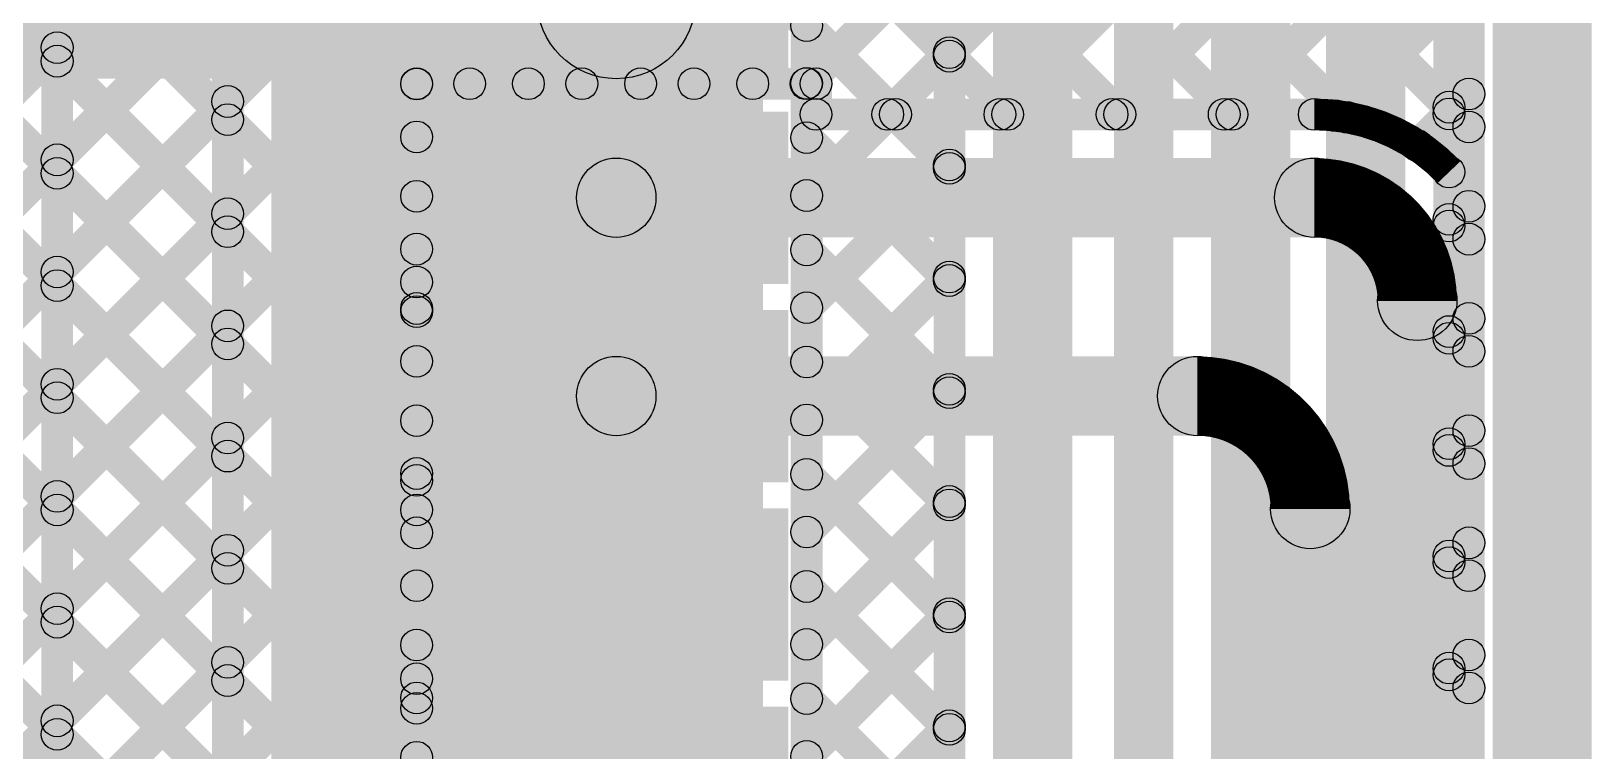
# Model space of a CAD drawing. Header units: millimetres. Extents: x 3.07 to 5.81, y 1.29 to 3.84.
# Drawn here: x 5.3974 to 5.791, y 3.0206 to 3.202 of the extents above; entities that cross this region are included whole.
import ezdxf

# ---------------------------------------------------------------- set-up
doc = ezdxf.new("R2010")
doc.units = ezdxf.units.MM
doc.header["$MEASUREMENT"] = 0
for name, color, linetype in [('BottomLayer', 5, 'Continuous'), ('TopLayer', 1, 'Continuous'), ('TopPaste', 8, 'Continuous'), ('TopSolder', 216, 'Continuous')]:
    doc.layers.add(name, color=color, linetype=linetype)

# ---------------------------------------------------------------- blocks, each defined once
blk = doc.blocks.new('ESP32_WROOM_32__16MB__16')
at = {"layer": 'TopLayer'}
for points in [[(0.29528, 0.0624), (0.37402, 0.0624), (0.37402, 0.02697), (0.29528, 0.02697)], [(0.29528, 0.0124), (0.37402, 0.0124), (0.37402, -0.02303), (0.29528, -0.02303)], [(0.29528, -0.0376), (0.37402, -0.0376), (0.37402, -0.07303), (0.29528, -0.07303)], [(0.29528, -0.0876), (0.37402, -0.0876), (0.37402, -0.12303), (0.29528, -0.12303)], [(0.29528, -0.1376), (0.37402, -0.1376), (0.37402, -0.17303), (0.29528, -0.17303)]]:
    blk.add_hatch(color=1, dxfattribs=at).paths.add_polyline_path(points)
at = {"layer": 'TopPaste'}
for points in [[(0.29528, 0.0624), (0.37402, 0.0624), (0.37402, 0.02697), (0.29528, 0.02697)], [(0.29528, 0.0124), (0.37402, 0.0124), (0.37402, -0.02303), (0.29528, -0.02303)], [(0.29528, -0.0376), (0.37402, -0.0376), (0.37402, -0.07303), (0.29528, -0.07303)], [(0.29528, -0.0876), (0.37402, -0.0876), (0.37402, -0.12303), (0.29528, -0.12303)], [(0.29528, -0.1376), (0.37402, -0.1376), (0.37402, -0.17303), (0.29528, -0.17303)]]:
    blk.add_hatch(color=8, dxfattribs=at).paths.add_polyline_path(points)
at = {"layer": 'TopSolder'}
for points in [[(0.29128, 0.0664), (0.37802, 0.0664), (0.37802, 0.02297), (0.29128, 0.02297)], [(0.29128, 0.0164), (0.37802, 0.0164), (0.37802, -0.02703), (0.29128, -0.02703)], [(0.29128, -0.0336), (0.37802, -0.0336), (0.37802, -0.07703), (0.29128, -0.07703)], [(0.29128, -0.0836), (0.37802, -0.0836), (0.37802, -0.12703), (0.29128, -0.12703)], [(0.29128, -0.1336), (0.37802, -0.1336), (0.37802, -0.17703), (0.29128, -0.17703)]]:
    blk.add_hatch(color=216, dxfattribs=at).paths.add_polyline_path(points)

msp = doc.modelspace()

# ---------------------------------------------------------------- hatches: boundary and pattern name
at = {"layer": 'BottomLayer'}
for points in [[(5.764, 1.72081), (5.756, 1.72081), (5.756, 3.436), (5.764, 3.436)], [(5.791, 1.719), (5.771, 1.719), (5.771, 3.438), (5.791, 3.438)], [(5.515, 2.971), (5.582, 2.971), (5.582, 3.355), (5.515, 3.355)], [(5.458, 2.886), (5.534, 2.886), (5.534, 3.322), (5.458, 3.322)], [(5.6855, 2.53183), (5.6705, 2.53183), (5.6705, 3.31451), (5.6855, 3.31451)], [(5.633, 2.583), (5.625, 2.583), (5.625, 3.28752), (5.633, 3.28752)], [(5.66, 2.581), (5.64, 2.581), (5.64, 3.28752), (5.66, 3.28752)], [(5.451, 2.875), (5.443, 2.875), (5.443, 3.282), (5.451, 3.282)], [(5.597, 2.963), (5.589, 2.963), (5.589, 3.282), (5.597, 3.282)], [(5.40683, 3.195), (5.40117, 3.20065), (5.44417, 3.24365), (5.44983, 3.238)], [(5.724, 3.241), (5.744, 3.241), (5.744, 1.872), (5.724, 1.872)], [(5.751, 3.241), (5.759, 3.241), (5.759, 1.872), (5.751, 1.872)], [(5.715, 1.88518), (5.695, 1.88518), (5.695, 3.23517), (5.715, 3.23517)], [(5.59017, 3.22887), (5.59583, 3.23452), (5.63183, 3.19852), (5.62617, 3.19287)], [(5.59583, 3.18601), (5.59017, 3.19166), (5.62617, 3.22766), (5.63183, 3.22201)], [(5.40094, 3.22011), (5.40659, 3.22577), (5.44983, 3.18253), (5.44417, 3.17688)], [(5.408, 2.88848), (5.4, 2.88848), (5.4, 3.218), (5.408, 3.218)], [(5.40683, 3.16671), (5.40117, 3.17237), (5.44417, 3.21537), (5.44983, 3.20971)], [(5.59017, 3.20058), (5.59583, 3.20624), (5.63183, 3.17024), (5.62617, 3.16458)], [(5.40117, 3.19159), (5.40683, 3.19725), (5.44983, 3.15425), (5.44417, 3.14859)], [(5.59583, 3.15772), (5.59017, 3.16338), (5.62617, 3.19938), (5.63183, 3.19372)], [(5.75783, 3.1783), (5.75217, 3.18396), (5.75717, 3.18896), (5.76283, 3.1833)], [(5.40683, 3.13843), (5.40117, 3.14409), (5.44417, 3.18709), (5.44983, 3.18143)], [(5.75217, 3.18), (5.75783, 3.18566), (5.76283, 3.18066), (5.75717, 3.175)], [(5.59017, 3.1723), (5.59583, 3.17795), (5.63183, 3.14195), (5.62617, 3.1363)], [(5.40117, 3.16331), (5.40683, 3.16896), (5.44983, 3.12596), (5.44417, 3.12031)], [(5.59583, 3.12944), (5.59017, 3.1351), (5.62617, 3.1711), (5.63183, 3.16544)], [(5.75783, 3.15002), (5.75217, 3.15567), (5.75717, 3.16067), (5.76283, 3.15502)], [(5.40683, 3.11015), (5.40117, 3.1158), (5.44417, 3.1588), (5.44983, 3.15315)], [(5.75217, 3.15172), (5.75783, 3.15738), (5.76283, 3.15238), (5.75717, 3.14672)], [(5.59017, 3.14401), (5.59583, 3.14967), (5.63183, 3.11367), (5.62617, 3.10801)], [(5.40117, 3.13502), (5.40683, 3.14068), (5.44983, 3.09768), (5.44417, 3.09202)], [(5.59583, 3.10115), (5.59017, 3.10681), (5.62617, 3.14281), (5.63183, 3.13715)], [(5.40683, 3.08186), (5.40117, 3.08752), (5.44417, 3.13052), (5.44983, 3.12486)], [(5.75783, 3.12173), (5.75217, 3.12739), (5.75717, 3.13239), (5.76283, 3.12673)], [(5.75217, 3.12343), (5.75783, 3.12909), (5.76283, 3.12409), (5.75717, 3.11843)], [(5.59017, 3.11573), (5.59583, 3.12139), (5.63183, 3.08539), (5.62617, 3.07973)], [(5.59583, 3.07287), (5.59017, 3.07853), (5.62617, 3.11453), (5.63183, 3.10887)], [(5.40117, 3.10674), (5.40683, 3.1124), (5.44983, 3.0694), (5.44417, 3.06374)], [(5.40683, 3.05358), (5.40117, 3.05923), (5.44417, 3.10223), (5.44983, 3.09658)], [(5.75783, 3.09345), (5.75217, 3.09911), (5.75717, 3.10411), (5.76283, 3.09845)], [(5.75217, 3.09515), (5.75783, 3.10081), (5.76283, 3.09581), (5.75717, 3.09015)], [(5.59017, 3.08744), (5.59583, 3.0931), (5.63183, 3.0571), (5.62617, 3.05144)], [(5.59583, 3.04459), (5.59017, 3.05024), (5.62617, 3.08624), (5.63183, 3.08059)], [(5.40117, 3.07845), (5.40683, 3.08411), (5.44983, 3.04111), (5.44417, 3.03545)], [(5.40683, 3.02529), (5.40117, 3.03095), (5.44417, 3.07395), (5.44983, 3.06829)], [(5.75783, 3.06516), (5.75217, 3.07082), (5.75717, 3.07582), (5.76283, 3.07016)], [(5.75217, 3.06687), (5.75783, 3.07252), (5.76283, 3.06752), (5.75717, 3.06187)], [(5.59017, 3.05916), (5.59583, 3.06482), (5.63183, 3.02882), (5.62617, 3.02316)], [(5.59583, 3.0163), (5.59017, 3.02196), (5.62617, 3.05796), (5.63183, 3.0523)], [(5.40117, 3.05017), (5.40683, 3.05583), (5.44983, 3.01283), (5.44417, 3.00717)], [(5.75783, 3.03688), (5.75217, 3.04254), (5.75717, 3.04754), (5.76283, 3.04188)], [(5.40683, 2.99701), (5.40117, 3.00266), (5.44417, 3.04566), (5.44983, 3.04001)], [(5.75217, 3.03858), (5.75783, 3.04424), (5.76283, 3.03924), (5.75717, 3.03358)], [(5.59017, 3.03088), (5.59583, 3.03653), (5.63183, 3.00053), (5.62617, 2.99488)], [(5.40117, 3.02189), (5.40683, 3.02754), (5.44983, 2.98454), (5.44417, 2.97889)], [(5.59583, 2.98802), (5.59017, 2.99367), (5.62617, 3.02967), (5.63183, 3.02402)]]:
    msp.add_hatch(color=5, dxfattribs=at).paths.add_polyline_path(points)
h = msp.add_hatch(color=5, dxfattribs=at)
edge = h.paths.add_edge_path()
edge.add_arc((5.593, 3.20341), 0.004, 0, 360)
h = msp.add_hatch(color=5, dxfattribs=at)
edge = h.paths.add_edge_path()
edge.add_arc((5.404, 3.19783), 0.004, 0, 360)
h = msp.add_hatch(color=5, dxfattribs=at)
edge = h.paths.add_edge_path()
edge.add_arc((5.629, 3.19655), 0.004, 0, 360)
h = msp.add_hatch(color=5, dxfattribs=at)
edge = h.paths.add_edge_path()
edge.add_arc((5.629, 3.19569), 0.004, 0, 360)
h = msp.add_hatch(color=5, dxfattribs=at)
edge = h.paths.add_edge_path()
edge.add_arc((5.404, 3.19442), 0.004, 0, 360)
h = msp.add_hatch(color=5, dxfattribs=at)
edge = h.paths.add_edge_path()
edge.add_arc((5.593, 3.18884), 0.004, 0, 360)
h = msp.add_hatch(color=5, dxfattribs=at)
edge = h.paths.add_edge_path()
edge.add_arc((5.447, 3.18426), 0.004, 0, 360)
h = msp.add_hatch(color=5, dxfattribs=at)
edge = h.paths.add_edge_path()
edge.add_arc((5.76, 3.18613), 0.004, 0, 360)
h = msp.add_hatch(color=5, dxfattribs=at)
edge = h.paths.add_edge_path()
edge.add_arc((5.755, 3.18283), 0.004, 0, 360)
h = msp.add_hatch(color=5, dxfattribs=at)
edge = h.paths.add_edge_path()
edge.add_arc((5.755, 3.18113), 0.004, 0, 360)
h = msp.add_hatch(color=5, dxfattribs=at)
edge = h.paths.add_edge_path()
edge.add_arc((5.447, 3.1797), 0.004, 0, 360)
h = msp.add_hatch(color=5, dxfattribs=at)
edge = h.paths.add_edge_path()
edge.add_arc((5.76, 3.17783), 0.004, 0, 360)
h = msp.add_hatch(color=5, dxfattribs=at)
edge = h.paths.add_edge_path()
edge.add_arc((5.593, 3.17513), 0.004, 0, 360)
h = msp.add_hatch(color=5, dxfattribs=at)
edge = h.paths.add_edge_path()
edge.add_arc((5.404, 3.16954), 0.004, 0, 360)
h = msp.add_hatch(color=5, dxfattribs=at)
edge = h.paths.add_edge_path()
edge.add_arc((5.629, 3.16827), 0.004, 0, 360)
h = msp.add_hatch(color=5, dxfattribs=at)
edge = h.paths.add_edge_path()
edge.add_arc((5.404, 3.16614), 0.004, 0, 360)
h = msp.add_hatch(color=5, dxfattribs=at)
edge = h.paths.add_edge_path()
edge.add_arc((5.629, 3.16741), 0.004, 0, 360)
h = msp.add_hatch(color=5, dxfattribs=at)
edge = h.paths.add_edge_path()
edge.add_arc((5.593, 3.16055), 0.004, 0, 360)
h = msp.add_hatch(color=5, dxfattribs=at)
edge = h.paths.add_edge_path()
edge.add_arc((5.76, 3.15785), 0.004, 0, 360)
h = msp.add_hatch(color=5, dxfattribs=at)
edge = h.paths.add_edge_path()
edge.add_arc((5.447, 3.15597), 0.004, 0, 360)
h = msp.add_hatch(color=5, dxfattribs=at)
edge = h.paths.add_edge_path()
edge.add_arc((5.755, 3.15455), 0.004, 0, 360)
h = msp.add_hatch(color=5, dxfattribs=at)
edge = h.paths.add_edge_path()
edge.add_arc((5.755, 3.15285), 0.004, 0, 360)
h = msp.add_hatch(color=5, dxfattribs=at)
edge = h.paths.add_edge_path()
edge.add_arc((5.447, 3.15142), 0.004, 0, 360)
h = msp.add_hatch(color=5, dxfattribs=at)
edge = h.paths.add_edge_path()
edge.add_arc((5.76, 3.14955), 0.004, 0, 360)
h = msp.add_hatch(color=5, dxfattribs=at)
edge = h.paths.add_edge_path()
edge.add_arc((5.593, 3.14684), 0.004, 0, 360)
h = msp.add_hatch(color=5, dxfattribs=at)
edge = h.paths.add_edge_path()
edge.add_arc((5.404, 3.14126), 0.004, 0, 360)
h = msp.add_hatch(color=5, dxfattribs=at)
edge = h.paths.add_edge_path()
edge.add_arc((5.404, 3.13785), 0.004, 0, 360)
h = msp.add_hatch(color=5, dxfattribs=at)
edge = h.paths.add_edge_path()
edge.add_arc((5.629, 3.13998), 0.004, 0, 360)
h = msp.add_hatch(color=5, dxfattribs=at)
edge = h.paths.add_edge_path()
edge.add_arc((5.629, 3.13913), 0.004, 0, 360)
h = msp.add_hatch(color=5, dxfattribs=at)
edge = h.paths.add_edge_path()
edge.add_arc((5.593, 3.13227), 0.004, 0, 360)
h = msp.add_hatch(color=5, dxfattribs=at)
edge = h.paths.add_edge_path()
edge.add_arc((5.76, 3.12956), 0.004, 0, 360)
h = msp.add_hatch(color=5, dxfattribs=at)
edge = h.paths.add_edge_path()
edge.add_arc((5.447, 3.12769), 0.004, 0, 360)
h = msp.add_hatch(color=5, dxfattribs=at)
edge = h.paths.add_edge_path()
edge.add_arc((5.755, 3.12626), 0.004, 0, 360)
h = msp.add_hatch(color=5, dxfattribs=at)
edge = h.paths.add_edge_path()
edge.add_arc((5.447, 3.12314), 0.004, 0, 360)
h = msp.add_hatch(color=5, dxfattribs=at)
edge = h.paths.add_edge_path()
edge.add_arc((5.755, 3.12456), 0.004, 0, 360)
h = msp.add_hatch(color=5, dxfattribs=at)
edge = h.paths.add_edge_path()
edge.add_arc((5.76, 3.12126), 0.004, 0, 360)
h = msp.add_hatch(color=5, dxfattribs=at)
edge = h.paths.add_edge_path()
edge.add_arc((5.593, 3.11856), 0.004, 0, 360)
h = msp.add_hatch(color=5, dxfattribs=at)
edge = h.paths.add_edge_path()
edge.add_arc((5.404, 3.11297), 0.004, 0, 360)
h = msp.add_hatch(color=5, dxfattribs=at)
edge = h.paths.add_edge_path()
edge.add_arc((5.404, 3.10957), 0.004, 0, 360)
h = msp.add_hatch(color=5, dxfattribs=at)
edge = h.paths.add_edge_path()
edge.add_arc((5.629, 3.1117), 0.004, 0, 360)
h = msp.add_hatch(color=5, dxfattribs=at)
edge = h.paths.add_edge_path()
edge.add_arc((5.629, 3.11084), 0.004, 0, 360)
h = msp.add_hatch(color=5, dxfattribs=at)
edge = h.paths.add_edge_path()
edge.add_arc((5.593, 3.10398), 0.004, 0, 360)
h = msp.add_hatch(color=5, dxfattribs=at)
edge = h.paths.add_edge_path()
edge.add_arc((5.76, 3.10128), 0.004, 0, 360)
h = msp.add_hatch(color=5, dxfattribs=at)
edge = h.paths.add_edge_path()
edge.add_arc((5.447, 3.0994), 0.004, 0, 360)
h = msp.add_hatch(color=5, dxfattribs=at)
edge = h.paths.add_edge_path()
edge.add_arc((5.755, 3.09798), 0.004, 0, 360)
h = msp.add_hatch(color=5, dxfattribs=at)
edge = h.paths.add_edge_path()
edge.add_arc((5.447, 3.09485), 0.004, 0, 360)
h = msp.add_hatch(color=5, dxfattribs=at)
edge = h.paths.add_edge_path()
edge.add_arc((5.755, 3.09628), 0.004, 0, 360)
h = msp.add_hatch(color=5, dxfattribs=at)
edge = h.paths.add_edge_path()
edge.add_arc((5.593, 3.09027), 0.004, 0, 360)
h = msp.add_hatch(color=5, dxfattribs=at)
edge = h.paths.add_edge_path()
edge.add_arc((5.76, 3.09298), 0.004, 0, 360)
h = msp.add_hatch(color=5, dxfattribs=at)
edge = h.paths.add_edge_path()
edge.add_arc((5.404, 3.08469), 0.004, 0, 360)
h = msp.add_hatch(color=5, dxfattribs=at)
edge = h.paths.add_edge_path()
edge.add_arc((5.629, 3.08341), 0.004, 0, 360)
h = msp.add_hatch(color=5, dxfattribs=at)
edge = h.paths.add_edge_path()
edge.add_arc((5.629, 3.08256), 0.004, 0, 360)
h = msp.add_hatch(color=5, dxfattribs=at)
edge = h.paths.add_edge_path()
edge.add_arc((5.404, 3.08128), 0.004, 0, 360)
h = msp.add_hatch(color=5, dxfattribs=at)
edge = h.paths.add_edge_path()
edge.add_arc((5.593, 3.0757), 0.004, 0, 360)
h = msp.add_hatch(color=5, dxfattribs=at)
edge = h.paths.add_edge_path()
edge.add_arc((5.447, 3.07112), 0.004, 0, 360)
h = msp.add_hatch(color=5, dxfattribs=at)
edge = h.paths.add_edge_path()
edge.add_arc((5.755, 3.06969), 0.004, 0, 360)
h = msp.add_hatch(color=5, dxfattribs=at)
edge = h.paths.add_edge_path()
edge.add_arc((5.76, 3.07299), 0.004, 0, 360)
h = msp.add_hatch(color=5, dxfattribs=at)
edge = h.paths.add_edge_path()
edge.add_arc((5.447, 3.06657), 0.004, 0, 360)
h = msp.add_hatch(color=5, dxfattribs=at)
edge = h.paths.add_edge_path()
edge.add_arc((5.755, 3.06799), 0.004, 0, 360)
h = msp.add_hatch(color=5, dxfattribs=at)
edge = h.paths.add_edge_path()
edge.add_arc((5.593, 3.06199), 0.004, 0, 360)
h = msp.add_hatch(color=5, dxfattribs=at)
edge = h.paths.add_edge_path()
edge.add_arc((5.76, 3.06469), 0.004, 0, 360)
h = msp.add_hatch(color=5, dxfattribs=at)
edge = h.paths.add_edge_path()
edge.add_arc((5.404, 3.0564), 0.004, 0, 360)
h = msp.add_hatch(color=5, dxfattribs=at)
edge = h.paths.add_edge_path()
edge.add_arc((5.629, 3.05513), 0.004, 0, 360)
h = msp.add_hatch(color=5, dxfattribs=at)
edge = h.paths.add_edge_path()
edge.add_arc((5.629, 3.05427), 0.004, 0, 360)
h = msp.add_hatch(color=5, dxfattribs=at)
edge = h.paths.add_edge_path()
edge.add_arc((5.404, 3.053), 0.004, 0, 360)
h = msp.add_hatch(color=5, dxfattribs=at)
edge = h.paths.add_edge_path()
edge.add_arc((5.593, 3.04741), 0.004, 0, 360)
h = msp.add_hatch(color=5, dxfattribs=at)
edge = h.paths.add_edge_path()
edge.add_arc((5.447, 3.04284), 0.004, 0, 360)
h = msp.add_hatch(color=5, dxfattribs=at)
edge = h.paths.add_edge_path()
edge.add_arc((5.76, 3.04471), 0.004, 0, 360)
h = msp.add_hatch(color=5, dxfattribs=at)
edge = h.paths.add_edge_path()
edge.add_arc((5.447, 3.03828), 0.004, 0, 360)
h = msp.add_hatch(color=5, dxfattribs=at)
edge = h.paths.add_edge_path()
edge.add_arc((5.755, 3.04141), 0.004, 0, 360)
h = msp.add_hatch(color=5, dxfattribs=at)
edge = h.paths.add_edge_path()
edge.add_arc((5.755, 3.03971), 0.004, 0, 360)
h = msp.add_hatch(color=5, dxfattribs=at)
edge = h.paths.add_edge_path()
edge.add_arc((5.76, 3.03641), 0.004, 0, 360)
h = msp.add_hatch(color=5, dxfattribs=at)
edge = h.paths.add_edge_path()
edge.add_arc((5.593, 3.0337), 0.004, 0, 360)
h = msp.add_hatch(color=5, dxfattribs=at)
edge = h.paths.add_edge_path()
edge.add_arc((5.404, 3.02812), 0.004, 0, 360)
h = msp.add_hatch(color=5, dxfattribs=at)
edge = h.paths.add_edge_path()
edge.add_arc((5.629, 3.02685), 0.004, 0, 360)
h = msp.add_hatch(color=5, dxfattribs=at)
edge = h.paths.add_edge_path()
edge.add_arc((5.404, 3.02471), 0.004, 0, 360)
h = msp.add_hatch(color=5, dxfattribs=at)
edge = h.paths.add_edge_path()
edge.add_arc((5.629, 3.02599), 0.004, 0, 360)
h = msp.add_hatch(color=5, dxfattribs=at)
edge = h.paths.add_edge_path()
edge.add_arc((5.593, 3.01913), 0.004, 0, 360)
at = {"layer": 'TopLayer'}
for points in [[(4.98745, 3.49217), (4.99311, 3.49783), (5.49746, 2.99348), (5.4918, 2.98782)], [(5.01574, 3.49217), (5.0214, 3.49783), (5.49746, 3.02177), (5.4918, 3.01611)], [(5.04402, 3.49217), (5.04968, 3.49783), (5.49746, 3.05005), (5.4918, 3.04439)], [(5.07231, 3.49217), (5.07796, 3.49783), (5.49746, 3.07833), (5.4918, 3.07268)], [(5.10059, 3.49217), (5.10625, 3.49783), (5.49746, 3.10662), (5.4918, 3.10096)], [(5.12888, 3.49217), (5.13453, 3.49783), (5.49746, 3.1349), (5.4918, 3.12925)], [(5.15716, 3.49217), (5.16282, 3.49783), (5.49746, 3.16319), (5.4918, 3.15753)], [(5.18544, 3.49217), (5.1911, 3.49783), (5.49746, 3.19147), (5.4918, 3.18581)], [(5.21373, 3.49217), (5.21939, 3.49783), (5.52567, 3.19155), (5.52001, 3.18589)], [(4.99517, 3.45617), (5.00083, 3.46183), (5.49746, 2.9652), (5.4918, 2.95954)], [(5.759, 3.16645), (5.751, 3.16645), (5.751, 3.43268), (5.759, 3.43268)], [(5.786, 1.81727), (5.766, 1.81727), (5.766, 3.43268), (5.786, 3.43268)], [(5.03698, 3.38607), (5.04264, 3.39173), (5.49746, 2.93691), (5.4918, 2.93126)], [(5.08, 2.86817), (5.07435, 2.87383), (5.4918, 3.29128), (5.49746, 3.28563)], [(5.67285, 3.17817), (5.66719, 3.18383), (5.75217, 3.26881), (5.75783, 3.26315)], [(5.10829, 2.86817), (5.10263, 2.87383), (5.4918, 3.263), (5.49746, 3.25734)], [(5.56742, 3.18589), (5.56177, 3.19155), (5.61205, 3.24183), (5.61771, 3.23617)], [(5.59571, 3.18589), (5.59005, 3.19155), (5.64034, 3.24183), (5.64599, 3.23617)], [(5.61628, 3.17817), (5.61062, 3.18383), (5.66862, 3.24183), (5.67428, 3.23617)], [(5.61115, 3.23617), (5.61681, 3.24183), (5.67481, 3.18383), (5.66915, 3.17817)], [(5.64456, 3.17817), (5.6389, 3.18383), (5.69519, 3.24011), (5.70085, 3.23446)], [(5.63943, 3.23617), (5.64509, 3.24183), (5.70309, 3.18383), (5.69743, 3.17817)], [(5.66772, 3.23617), (5.67338, 3.24183), (5.73211, 3.18309), (5.72645, 3.17744)], [(5.70113, 3.17817), (5.69547, 3.18383), (5.75217, 3.24053), (5.75783, 3.23487)], [(5.69852, 3.23365), (5.70418, 3.23931), (5.75783, 3.18566), (5.75217, 3.18)], [(5.13657, 2.86817), (5.13091, 2.87383), (5.4918, 3.23472), (5.49746, 3.22906)], [(5.16485, 2.86817), (5.1592, 2.87383), (5.51948, 3.23411), (5.52514, 3.22845)], [(5.51086, 3.18589), (5.5052, 3.19155), (5.54777, 3.23411), (5.55342, 3.22845)], [(5.50573, 3.22845), (5.51139, 3.23411), (5.55395, 3.19155), (5.5483, 3.18589)], [(5.53914, 3.18589), (5.53348, 3.19155), (5.57605, 3.23411), (5.58171, 3.22845)], [(5.53401, 3.22845), (5.53967, 3.23411), (5.58224, 3.19155), (5.57658, 3.18589)], [(5.5623, 3.22845), (5.56796, 3.23411), (5.61824, 3.18383), (5.61258, 3.17817)], [(5.59058, 3.22845), (5.59624, 3.23411), (5.64652, 3.18383), (5.64087, 3.17817)], [(5.17667, 3.19), (5.17667, 3.23), (5.545, 3.23), (5.545, 3.19)], [(5.72912, 3.17787), (5.72346, 3.18353), (5.75217, 3.21224), (5.75783, 3.20659)], [(5.49463, 3.18472), (5.49463, 3.19272), (5.59537, 3.19272), (5.59537, 3.18472)], [(5.49863, 3.13872), (5.49063, 3.13872), (5.49063, 3.18872), (5.49863, 3.18872)], [(5.59937, 3.181), (5.59137, 3.181), (5.59137, 3.18872), (5.59937, 3.18872)], [(5.59537, 3.177), (5.59537, 3.185), (5.721, 3.185), (5.721, 3.177)], [(5.74984, 3.17032), (5.74419, 3.17597), (5.75217, 3.18396), (5.75783, 3.1783)], [(5.19314, 2.86817), (5.18748, 2.87383), (5.4918, 3.17815), (5.49746, 3.17249)], [(5.545, 3.15), (5.545, 3.17), (5.721, 3.17), (5.721, 3.15)], [(5.22142, 2.86817), (5.21577, 2.87383), (5.4918, 3.14986), (5.49746, 3.14421)], [(5.49863, 3.13128), (5.49063, 3.13128), (5.49063, 3.13872), (5.49863, 3.13872)], [(5.49863, 3.13128), (5.49063, 3.13128), (5.49063, 3.13872), (5.49863, 3.13872)], [(5.757, 1.83362), (5.737, 1.83362), (5.737, 3.134), (5.757, 3.134)], [(5.49863, 3.08872), (5.49063, 3.08872), (5.49063, 3.13128), (5.49863, 3.13128)], [(5.24971, 2.86817), (5.24405, 2.87383), (5.4918, 3.12158), (5.49746, 3.11592)], [(5.545, 3.1), (5.545, 3.12), (5.69151, 3.12), (5.69151, 3.1)], [(5.27799, 2.86817), (5.27234, 2.87383), (5.4918, 3.09329), (5.49746, 3.08764)], [(5.49863, 3.08128), (5.49063, 3.08128), (5.49063, 3.08872), (5.49863, 3.08872)], [(5.49863, 3.08128), (5.49063, 3.08128), (5.49063, 3.08872), (5.49863, 3.08872)], [(5.73, 2.02418), (5.71, 2.02418), (5.71, 3.08151), (5.73, 3.08151)], [(5.49863, 3.03872), (5.49063, 3.03872), (5.49063, 3.08128), (5.49863, 3.08128)], [(5.30628, 2.86817), (5.30062, 2.87383), (5.4918, 3.06501), (5.49746, 3.05935)], [(5.49863, 3.03128), (5.49063, 3.03128), (5.49063, 3.03872), (5.49863, 3.03872)], [(5.49863, 3.03128), (5.49063, 3.03128), (5.49063, 3.03872), (5.49863, 3.03872)], [(5.33456, 2.86817), (5.3289, 2.87383), (5.4918, 3.03673), (5.49746, 3.03107)], [(5.49863, 2.98872), (5.49063, 2.98872), (5.49063, 3.03128), (5.49863, 3.03128)]]:
    msp.add_hatch(color=1, dxfattribs=at).paths.add_polyline_path(points)
h = msp.add_hatch(color=1, dxfattribs=at)
edge = h.paths.add_edge_path()
edge.add_arc((5.545, 3.21), 0.02, 0, 360)
h = msp.add_hatch(color=1, dxfattribs=at)
edge = h.paths.add_edge_path()
edge.add_arc((5.49463, 3.18872), 0.004, 0, 360)
h = msp.add_hatch(color=1, dxfattribs=at)
edge = h.paths.add_edge_path()
edge.add_arc((5.49463, 3.18872), 0.004, 0, 360)
h = msp.add_hatch(color=1, dxfattribs=at)
edge = h.paths.add_edge_path()
edge.add_arc((5.49463, 3.18864), 0.004, 0, 360)
h = msp.add_hatch(color=1, dxfattribs=at)
edge = h.paths.add_edge_path()
edge.add_arc((5.50803, 3.18872), 0.004, 0, 360)
h = msp.add_hatch(color=1, dxfattribs=at)
edge = h.paths.add_edge_path()
edge.add_arc((5.52284, 3.18872), 0.004, 0, 360)
h = msp.add_hatch(color=1, dxfattribs=at)
edge = h.paths.add_edge_path()
edge.add_arc((5.53631, 3.18872), 0.004, 0, 360)
h = msp.add_hatch(color=1, dxfattribs=at)
edge = h.paths.add_edge_path()
edge.add_arc((5.55112, 3.18872), 0.004, 0, 360)
h = msp.add_hatch(color=1, dxfattribs=at)
edge = h.paths.add_edge_path()
edge.add_arc((5.5646, 3.18872), 0.004, 0, 360)
h = msp.add_hatch(color=1, dxfattribs=at)
edge = h.paths.add_edge_path()
edge.add_arc((5.57941, 3.18872), 0.004, 0, 360)
h = msp.add_hatch(color=1, dxfattribs=at)
edge = h.paths.add_edge_path()
edge.add_arc((5.59288, 3.18872), 0.004, 0, 360)
h = msp.add_hatch(color=1, dxfattribs=at)
edge = h.paths.add_edge_path()
edge.add_arc((5.59537, 3.18872), 0.004, 0, 360)
h = msp.add_hatch(color=1, dxfattribs=at)
edge = h.paths.add_edge_path()
edge.add_arc((5.59537, 3.18872), 0.004, 0, 360)
h = msp.add_hatch(color=1, dxfattribs=at)
edge = h.paths.add_edge_path()
edge.add_arc((5.59537, 3.181), 0.004, 0, 360)
h = msp.add_hatch(color=1, dxfattribs=at)
edge = h.paths.add_edge_path()
edge.add_arc((5.59537, 3.181), 0.004, 0, 360)
h = msp.add_hatch(color=1, dxfattribs=at)
edge = h.paths.add_edge_path()
edge.add_arc((5.61345, 3.181), 0.004, 0, 360)
h = msp.add_hatch(color=1, dxfattribs=at)
edge = h.paths.add_edge_path()
edge.add_arc((5.61541, 3.181), 0.004, 0, 360)
h = msp.add_hatch(color=1, dxfattribs=at)
edge = h.paths.add_edge_path()
edge.add_arc((5.64173, 3.181), 0.004, 0, 360)
h = msp.add_hatch(color=1, dxfattribs=at)
edge = h.paths.add_edge_path()
edge.add_arc((5.64369, 3.181), 0.004, 0, 360)
h = msp.add_hatch(color=1, dxfattribs=at)
edge = h.paths.add_edge_path()
edge.add_arc((5.67002, 3.181), 0.004, 0, 360)
h = msp.add_hatch(color=1, dxfattribs=at)
edge = h.paths.add_edge_path()
edge.add_arc((5.67198, 3.181), 0.004, 0, 360)
h = msp.add_hatch(color=1, dxfattribs=at)
edge = h.paths.add_edge_path()
edge.add_arc((5.6983, 3.181), 0.004, 0, 360)
h = msp.add_hatch(color=1, dxfattribs=at)
edge = h.paths.add_edge_path()
edge.add_arc((5.70026, 3.181), 0.004, 0, 360)
h = msp.add_hatch(color=1, dxfattribs=at)
edge = h.paths.add_edge_path()
edge.add_arc((5.721, 3.181), 0.004, 0, 360)
h = msp.add_hatch(color=1, dxfattribs=at)
edge = h.paths.add_edge_path()
edge.add_arc((5.721, 3.181), 0.004, 0, 360)
h = msp.add_hatch(color=1, dxfattribs=at)
edge = h.paths.add_edge_path()
edge.add_arc((5.72629, 3.1807), 0.004, 0, 360)
h = msp.add_hatch(color=1, dxfattribs=at)
edge = h.paths.add_edge_path()
edge.add_arc((5.72928, 3.18026), 0.004, 0, 360)
h = msp.add_hatch(color=1, dxfattribs=at)
edge = h.paths.add_edge_path()
edge.add_arc((5.755, 3.18283), 0.004, 0, 360)
h = msp.add_hatch(color=1, dxfattribs=at)
edge = h.paths.add_edge_path()
edge.add_arc((5.755, 3.18113), 0.004, 0, 360)
h = msp.add_hatch(color=1, dxfattribs=at)
edge = h.paths.add_edge_path()
edge.add_arc((5.49463, 3.17532), 0.004, 0, 360)
h = msp.add_hatch(color=1, dxfattribs=at)
edge = h.paths.add_edge_path()
edge.add_arc((5.74701, 3.17314), 0.004, 0, 360)
h = msp.add_hatch(color=1, dxfattribs=at)
edge = h.paths.add_edge_path()
edge.add_arc((5.545, 3.16), 0.01, 0, 360)
h = msp.add_hatch(color=1, dxfattribs=at)
edge = h.paths.add_edge_path()
edge.add_arc((5.721, 3.16), 0.01, 0, 360)
h = msp.add_hatch(color=1, dxfattribs=at)
edge = h.paths.add_edge_path()
edge.add_arc((5.721, 3.16), 0.01, 0, 360)
h = msp.add_hatch(color=1, dxfattribs=at)
edge = h.paths.add_edge_path()
edge.add_arc((5.755, 3.16645), 0.004, 0, 360)
h = msp.add_hatch(color=1, dxfattribs=at)
edge = h.paths.add_edge_path()
edge.add_arc((5.755, 3.16645), 0.004, 0, 360)
h = msp.add_hatch(color=1, dxfattribs=at)
edge = h.paths.add_edge_path()
edge.add_arc((5.49463, 3.16036), 0.004, 0, 360)
h = msp.add_hatch(color=1, dxfattribs=at)
edge = h.paths.add_edge_path()
edge.add_arc((5.49463, 3.14703), 0.004, 0, 360)
h = msp.add_hatch(color=1, dxfattribs=at)
edge = h.paths.add_edge_path()
edge.add_arc((5.49463, 3.13872), 0.004, 0, 360)
h = msp.add_hatch(color=1, dxfattribs=at)
edge = h.paths.add_edge_path()
edge.add_arc((5.49463, 3.13872), 0.004, 0, 360)
h = msp.add_hatch(color=1, dxfattribs=at)
edge = h.paths.add_edge_path()
edge.add_arc((5.49463, 3.13872), 0.004, 0, 360)
h = msp.add_hatch(color=1, dxfattribs=at)
edge = h.paths.add_edge_path()
edge.add_arc((5.747, 3.134), 0.01, 0, 360)
h = msp.add_hatch(color=1, dxfattribs=at)
edge = h.paths.add_edge_path()
edge.add_arc((5.747, 3.134), 0.01, 0, 360)
h = msp.add_hatch(color=1, dxfattribs=at)
edge = h.paths.add_edge_path()
edge.add_arc((5.49463, 3.13207), 0.004, 0, 360)
h = msp.add_hatch(color=1, dxfattribs=at)
edge = h.paths.add_edge_path()
edge.add_arc((5.49463, 3.13128), 0.004, 0, 360)
h = msp.add_hatch(color=1, dxfattribs=at)
edge = h.paths.add_edge_path()
edge.add_arc((5.49463, 3.13128), 0.004, 0, 360)
h = msp.add_hatch(color=1, dxfattribs=at)
edge = h.paths.add_edge_path()
edge.add_arc((5.49463, 3.13128), 0.004, 0, 360)
h = msp.add_hatch(color=1, dxfattribs=at)
edge = h.paths.add_edge_path()
edge.add_arc((5.49463, 3.11875), 0.004, 0, 360)
h = msp.add_hatch(color=1, dxfattribs=at)
edge = h.paths.add_edge_path()
edge.add_arc((5.545, 3.11), 0.01, 0, 360)
h = msp.add_hatch(color=1, dxfattribs=at)
edge = h.paths.add_edge_path()
edge.add_arc((5.69151, 3.11), 0.01, 0, 360)
h = msp.add_hatch(color=1, dxfattribs=at)
edge = h.paths.add_edge_path()
edge.add_arc((5.69151, 3.11), 0.01, 0, 360)
h = msp.add_hatch(color=1, dxfattribs=at)
edge = h.paths.add_edge_path()
edge.add_arc((5.49463, 3.10379), 0.004, 0, 360)
h = msp.add_hatch(color=1, dxfattribs=at)
edge = h.paths.add_edge_path()
edge.add_arc((5.49463, 3.09047), 0.004, 0, 360)
h = msp.add_hatch(color=1, dxfattribs=at)
edge = h.paths.add_edge_path()
edge.add_arc((5.49463, 3.08872), 0.004, 0, 360)
h = msp.add_hatch(color=1, dxfattribs=at)
edge = h.paths.add_edge_path()
edge.add_arc((5.49463, 3.08872), 0.004, 0, 360)
h = msp.add_hatch(color=1, dxfattribs=at)
edge = h.paths.add_edge_path()
edge.add_arc((5.49463, 3.08872), 0.004, 0, 360)
h = msp.add_hatch(color=1, dxfattribs=at)
edge = h.paths.add_edge_path()
edge.add_arc((5.72, 3.08151), 0.01, 0, 360)
h = msp.add_hatch(color=1, dxfattribs=at)
edge = h.paths.add_edge_path()
edge.add_arc((5.72, 3.08151), 0.01, 0, 360)
h = msp.add_hatch(color=1, dxfattribs=at)
edge = h.paths.add_edge_path()
edge.add_arc((5.49463, 3.08128), 0.004, 0, 360)
h = msp.add_hatch(color=1, dxfattribs=at)
edge = h.paths.add_edge_path()
edge.add_arc((5.49463, 3.08128), 0.004, 0, 360)
h = msp.add_hatch(color=1, dxfattribs=at)
edge = h.paths.add_edge_path()
edge.add_arc((5.49463, 3.08128), 0.004, 0, 360)
h = msp.add_hatch(color=1, dxfattribs=at)
edge = h.paths.add_edge_path()
edge.add_arc((5.49463, 3.07551), 0.004, 0, 360)
h = msp.add_hatch(color=1, dxfattribs=at)
edge = h.paths.add_edge_path()
edge.add_arc((5.49463, 3.06218), 0.004, 0, 360)
h = msp.add_hatch(color=1, dxfattribs=at)
edge = h.paths.add_edge_path()
edge.add_arc((5.49463, 3.04722), 0.004, 0, 360)
h = msp.add_hatch(color=1, dxfattribs=at)
edge = h.paths.add_edge_path()
edge.add_arc((5.49463, 3.03872), 0.004, 0, 360)
h = msp.add_hatch(color=1, dxfattribs=at)
edge = h.paths.add_edge_path()
edge.add_arc((5.49463, 3.03872), 0.004, 0, 360)
h = msp.add_hatch(color=1, dxfattribs=at)
edge = h.paths.add_edge_path()
edge.add_arc((5.49463, 3.03872), 0.004, 0, 360)
h = msp.add_hatch(color=1, dxfattribs=at)
edge = h.paths.add_edge_path()
edge.add_arc((5.49463, 3.0339), 0.004, 0, 360)
h = msp.add_hatch(color=1, dxfattribs=at)
edge = h.paths.add_edge_path()
edge.add_arc((5.49463, 3.03128), 0.004, 0, 360)
h = msp.add_hatch(color=1, dxfattribs=at)
edge = h.paths.add_edge_path()
edge.add_arc((5.49463, 3.03128), 0.004, 0, 360)
h = msp.add_hatch(color=1, dxfattribs=at)
edge = h.paths.add_edge_path()
edge.add_arc((5.49463, 3.03128), 0.004, 0, 360)
h = msp.add_hatch(color=1, dxfattribs=at)
edge = h.paths.add_edge_path()
edge.add_arc((5.49463, 3.01894), 0.004, 0, 360)

# ---------------------------------------------------------------- linework, layer by layer
at = {"layer": 'BottomLayer'}
for centre in [(5.593, 3.20341), (5.404, 3.19783), (5.629, 3.19655), (5.629, 3.19569), (5.404, 3.19442), (5.593, 3.18884), (5.447, 3.18426), (5.76, 3.18613), (5.755, 3.18283), (5.755, 3.18113), (5.447, 3.1797), (5.76, 3.17783), (5.593, 3.17513), (5.404, 3.16954), (5.629, 3.16827), (5.404, 3.16614), (5.629, 3.16741), (5.593, 3.16055), (5.76, 3.15785), (5.447, 3.15597), (5.755, 3.15455), (5.755, 3.15285), (5.447, 3.15142), (5.76, 3.14955), (5.593, 3.14684), (5.404, 3.14126), (5.404, 3.13785), (5.629, 3.13998), (5.629, 3.13913), (5.593, 3.13227), (5.76, 3.12956), (5.447, 3.12769), (5.755, 3.12626), (5.447, 3.12314), (5.755, 3.12456), (5.76, 3.12126), (5.593, 3.11856), (5.404, 3.11297), (5.404, 3.10957), (5.629, 3.1117), (5.629, 3.11084), (5.593, 3.10398), (5.76, 3.10128), (5.447, 3.0994), (5.755, 3.09798), (5.447, 3.09485), (5.755, 3.09628), (5.593, 3.09027), (5.76, 3.09298), (5.404, 3.08469), (5.629, 3.08341), (5.629, 3.08256), (5.404, 3.08128), (5.593, 3.0757), (5.447, 3.07112), (5.755, 3.06969), (5.76, 3.07299), (5.447, 3.06657), (5.755, 3.06799), (5.593, 3.06199), (5.76, 3.06469), (5.404, 3.0564), (5.629, 3.05513), (5.629, 3.05427), (5.404, 3.053), (5.593, 3.04741), (5.447, 3.04284), (5.76, 3.04471), (5.447, 3.03828), (5.755, 3.04141), (5.755, 3.03971), (5.76, 3.03641), (5.593, 3.0337), (5.404, 3.02812), (5.629, 3.02685), (5.404, 3.02471), (5.629, 3.02599), (5.593, 3.01913)]:
    msp.add_circle(centre, 0.004, dxfattribs=at)
at = {"layer": 'TopLayer'}
for points, const_width in [([(5.721, 3.181, -0.204981), (5.755, 3.16645)], 0.008), ([(5.721, 3.16, -0.414214), (5.747, 3.134)], 0.02), ([(5.69151, 3.11, -0.414214), (5.72, 3.08151)], 0.02)]:
    msp.add_lwpolyline(points, format="xyb", dxfattribs=dict(at, const_width=const_width))
for centre, radius in [((5.545, 3.21), 0.02), ((5.49463, 3.18872), 0.004), ((5.49463, 3.18872), 0.004), ((5.49463, 3.18864), 0.004), ((5.50803, 3.18872), 0.004), ((5.52284, 3.18872), 0.004), ((5.53631, 3.18872), 0.004), ((5.55112, 3.18872), 0.004), ((5.5646, 3.18872), 0.004), ((5.57941, 3.18872), 0.004), ((5.59288, 3.18872), 0.004), ((5.59537, 3.18872), 0.004), ((5.59537, 3.18872), 0.004), ((5.59537, 3.181), 0.004), ((5.59537, 3.181), 0.004), ((5.61345, 3.181), 0.004), ((5.61541, 3.181), 0.004), ((5.64173, 3.181), 0.004), ((5.64369, 3.181), 0.004), ((5.67002, 3.181), 0.004), ((5.67198, 3.181), 0.004), ((5.6983, 3.181), 0.004), ((5.70026, 3.181), 0.004), ((5.721, 3.181), 0.004), ((5.721, 3.181), 0.004), ((5.72629, 3.1807), 0.004), ((5.72928, 3.18026), 0.004), ((5.755, 3.18283), 0.004), ((5.755, 3.18113), 0.004), ((5.49463, 3.17532), 0.004), ((5.74701, 3.17314), 0.004), ((5.545, 3.16), 0.01), ((5.721, 3.16), 0.01), ((5.721, 3.16), 0.01), ((5.755, 3.16645), 0.004), ((5.755, 3.16645), 0.004), ((5.49463, 3.16036), 0.004), ((5.49463, 3.14703), 0.004), ((5.49463, 3.13872), 0.004), ((5.49463, 3.13872), 0.004), ((5.49463, 3.13872), 0.004), ((5.747, 3.134), 0.01), ((5.747, 3.134), 0.01), ((5.49463, 3.13207), 0.004), ((5.49463, 3.13128), 0.004), ((5.49463, 3.13128), 0.004), ((5.49463, 3.13128), 0.004), ((5.49463, 3.11875), 0.004), ((5.545, 3.11), 0.01), ((5.69151, 3.11), 0.01), ((5.69151, 3.11), 0.01), ((5.49463, 3.10379), 0.004), ((5.49463, 3.09047), 0.004), ((5.49463, 3.08872), 0.004), ((5.49463, 3.08872), 0.004), ((5.49463, 3.08872), 0.004), ((5.72, 3.08151), 0.01), ((5.72, 3.08151), 0.01), ((5.49463, 3.08128), 0.004), ((5.49463, 3.08128), 0.004), ((5.49463, 3.08128), 0.004), ((5.49463, 3.07551), 0.004), ((5.49463, 3.06218), 0.004), ((5.49463, 3.04722), 0.004), ((5.49463, 3.03872), 0.004), ((5.49463, 3.03872), 0.004), ((5.49463, 3.03872), 0.004), ((5.49463, 3.0339), 0.004), ((5.49463, 3.03128), 0.004), ((5.49463, 3.03128), 0.004), ((5.49463, 3.03128), 0.004), ((5.49463, 3.01894), 0.004)]:
    msp.add_circle(centre, radius, dxfattribs=at)

# ---------------------------------------------------------------- block references
msp.add_blockref('ESP32_WROOM_32__16MB__16', (5.21035, 3.16531))

doc.saveas('drawing.dxf')
